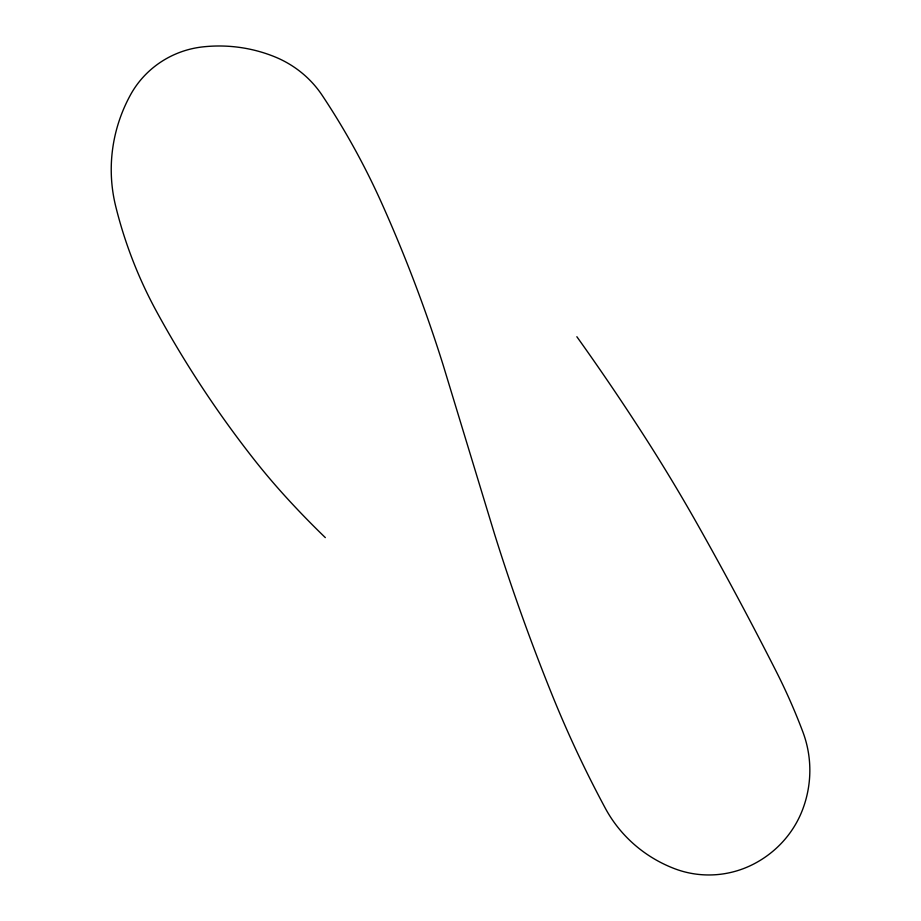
<?xml version="1.0" encoding="UTF-8"?>
<svg xmlns="http://www.w3.org/2000/svg" width="921" height="921" viewBox="0 0 921 921"><rect width="100%" height="100%" fill="white"/><g stroke="black" fill="none" stroke-linecap="round" stroke-linejoin="round"><path stroke-width="1.38" d="M576.857 336.718A2545.886 2475.544 -14.8 0 1 644.585 436.623A1885.897 1833.792 -14.8 0 1 698.13 525.534A4009.447 3898.662 -14.8 0 1 776.046 671.098A646.738 628.859 -14.8 0 1 802.79 731.723A115.217 112.04 -14.8 0 1 802.675 809.409A102.335 99.503 -14.8 0 1 752.584 864.6A95.047 92.422 -14.8 0 1 674.414 868.618A135.755 132.002 -14.8 0 1 605.27 808.154A1208.007 1174.62 -14.8 0 1 552.013 694.641A2238.525 2176.668 -14.8 0 1 494.542 534.065L443.151 365.038A1557.411 1514.377 -14.8 0 0 381.697 203.173A785.072 763.382 -14.8 0 0 322.235 95.416A106.629 103.682 -14.8 0 0 274.792 56.826A146.094 142.064 -14.8 0 0 202.873 46.879A92.664 90.108 -14.8 0 0 130.483 94.886A161.163 156.708 -14.8 0 0 115.643 206.051A464.645 451.808 -14.8 0 0 156.605 311.597A1113.017 1082.256 -14.8 0 0 253.171 458.324A709.147 689.553 -14.8 0 0 285.475 496.546A924.316 898.769 -14.8 0 0 325.332 537.611"/></g></svg>
